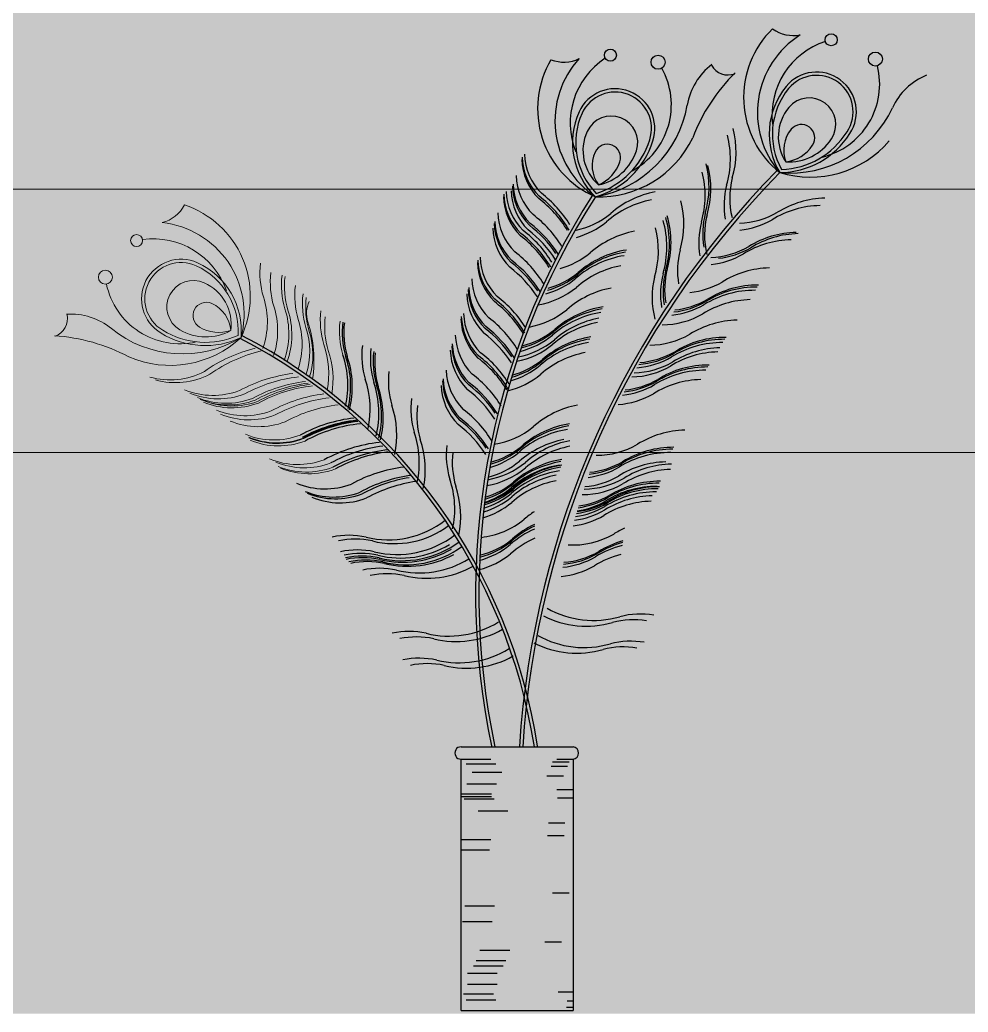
# Model space of a CAD drawing. Header units: millimetres. Extents: x 35877 to 3066687, y -650199 to -40525.
# Drawn here: x 149447.17 to 149465.15, y -179121.86 to -179103.03 of the extents above; entities that cross this region are included whole.
import ezdxf

# ---------------------------------------------------------------- set-up
doc = ezdxf.new("R2010")
doc.units = ezdxf.units.MM
doc.header["$MEASUREMENT"] = 0
doc.layers.add('AR ELE-5', color=134, linetype='Continuous')
for name, color, linetype, lineweight in [('dim', 5, 'Continuous', 20), ('dim05', 1, 'Continuous', 13), ('FURNITURE', 32, 'Continuous', 9)]:
    doc.layers.add(name, color=color, linetype=linetype, lineweight=lineweight)

msp = doc.modelspace()

# ---------------------------------------------------------------- hatches: boundary and pattern name
at = {"layer": 'dim05', "lineweight": 0, "true_color": 0xd5d3c0, "transparency": 33554559}
h = msp.add_hatch(color=254, dxfattribs=at)
h.dxf.hatch_style = 1
h.paths.add_polyline_path([(149521.9181789453, -179056.8135663645), (149485.9181789447, -179056.8135663645), (149485.9181789447, -179061.8135663645), (149521.9181789453, -179061.8135663645)])
h.paths.add_polyline_path([(149521.918207769, -179043.8166014899), (149485.9182077684, -179043.8166014899), (149485.9181789447, -179056.8135663645), (149521.9181789453, -179056.8135663645)])
h.paths.add_polyline_path([(149485.9182405954, -179043.81660149), (149480.9182405954, -179043.81660149), (149480.9181789447, -179056.8135663645), (149485.9181789447, -179056.8135663645)])
h.paths.add_polyline_path([(149480.918275424, -179043.81660149), (149442.4182754241, -179043.81660149), (149442.4181789448, -179056.8135663645), (149480.9181789447, -179056.8135663645)])
h.paths.add_polyline_path([(149467.7359881244, -179049.401896742), (149455.6003697651, -179049.401896742), (149455.6004662444, -179043.81660149), (149467.7360846038, -179043.81660149)], flags=16)
h.paths.add_polyline_path([(149480.9181789447, -179056.8135663645), (149442.4181789448, -179056.8135663645), (149442.4181789448, -179061.8135663645), (149480.9181789447, -179061.8135663645)])
h.paths.add_polyline_path([(149485.9181789447, -179056.8135663645), (149480.9181789447, -179056.8135663645), (149480.9181789447, -179061.8135663645), (149485.9181789447, -179061.8135663645)])
h.paths.add_polyline_path([(149485.9181789447, -179061.8135663645), (149480.9181789447, -179061.8135663645), (149480.9181789447, -179106.2425551697), (149485.9181789447, -179106.2425551697)])
h.paths.add_polyline_path([(149480.9181789447, -179061.8135663645), (149442.4181789448, -179061.8135663645), (149442.4181789448, -179106.2425551697), (149480.9181789447, -179106.2425551697)])
h.paths.add_polyline_path([(149476.9142518071, -179065.1912166982), (149476.9142518071, -179102.8649048361), (149446.4221060824, -179102.8649048361), (149446.4221060824, -179065.1912166982)], flags=16)
h.paths.add_polyline_path([(149480.9181789447, -179106.2425551697), (149442.4181789448, -179106.2425551697), (149442.4181789448, -179111.2425551697), (149480.9181789447, -179111.2425551697)])
h.paths.add_polyline_path([(149485.9181789447, -179106.2425551697), (149480.9181789447, -179106.2425551697), (149480.9181789447, -179111.2425551697), (149485.9181789447, -179111.2425551697)])
h.paths.add_polyline_path([(149485.9181789447, -179111.2425551697), (149480.9181789447, -179111.2425551697), (149480.9181789447, -179121.8901657109), (149480.9573312991, -179123.9145726391), (149480.9181789447, -179123.9145726391), (149480.9181789447, -179154.8135663644), (149485.9181789447, -179154.8135663644)])
h.paths.add_polyline_path([(149480.9181789447, -179111.2425551697), (149442.4181789448, -179111.2425551697), (149442.4181789448, -179121.8901657094), (149480.9181789447, -179121.8901657094)])
edge = h.paths.add_edge_path()
edge.add_line((149480.9181789447, -179123.9145726391), (149466.3678557327, -179123.9145726391))
edge.add_arc((149466.1514331785, -179138.6797323674), 14.76674576621739, -1.1289102985756472e-10, 89.16023861221731, ccw=False)
edge.add_line((149480.9181789447, -179138.6797323674), (149480.9181789447, -179123.9145726391))
edge = h.paths.add_edge_path()
edge.add_arc((149466.1514331785, -179138.6797323674), 14.76674576624646, -89.16023861221731, 1.1289102985756472e-10, ccw=False)
edge.add_line((149466.3678557327, -179153.4448920957), (149480.9181789447, -179153.4448920957))
edge.add_line((149480.9181789447, -179153.4448920957), (149480.9181789447, -179138.6797323674))
edge = h.paths.add_edge_path()
edge.add_arc((149466.1514331785, -179138.6797323674), 14.76674576624646, 90.83976138778269, 180.0000000001129, ccw=False)
edge.add_line((149465.9350106242, -179123.9145726391), (149442.4181789448, -179123.9145726391))
edge.add_line((149442.4181789448, -179123.9145726391), (149442.4181789448, -179154.8135663644))
edge.add_line((149442.4181789448, -179154.8135663644), (149451.3846874122, -179154.8135663644))
edge.add_line((149451.3846874122, -179154.8135663644), (149451.3846874122, -179153.4448920957))
edge.add_line((149451.3846874122, -179153.4448920957), (149465.9350106242, -179153.4448920957))
edge.add_arc((149466.1514331785, -179138.6797323674), 14.76674576621739, 179.9999999998871, 269.16023861221726, ccw=False)
h.paths.add_polyline_path([(149442.4181789448, -179123.9145726391), (149437.4181789448, -179123.9145726391), (149437.4181789448, -179154.8135663644), (149442.4181789448, -179154.8135663644)])
h.paths.add_polyline_path([(149442.4181789448, -179111.2425551697), (149437.4181789448, -179111.2425551697), (149437.4181789448, -179121.8901657094), (149442.4181789448, -179121.8901657094)])
h.paths.add_polyline_path([(149442.4181789448, -179106.2425551697), (149437.4181789448, -179106.2425551697), (149437.4181789448, -179111.2425551697), (149442.4181789448, -179111.2425551697)])
h.paths.add_polyline_path([(149442.4181789448, -179061.8135663645), (149437.4181789448, -179061.8135663645), (149437.4181789448, -179106.2425551697), (149442.4181789448, -179106.2425551697)])
h.paths.add_polyline_path([(149442.4181789448, -179056.8135663645), (149437.4181789448, -179056.8135663645), (149437.4181789448, -179061.8135663645), (149442.4181789448, -179061.8135663645)])
h.paths.add_polyline_path([(149442.4183102527, -179043.8166014899), (149437.4183102527, -179043.8166014899), (149437.4181789448, -179056.8135663645), (149442.4181789448, -179056.8135663645)])
h.paths.add_polyline_path([(149467.7360846038, -179043.81660149), (149455.6004662444, -179043.81660149), (149455.6003697651, -179049.401896742), (149467.7359881244, -179049.401896742)], flags=16)

# ---------------------------------------------------------------- linework, layer by layer
at = {"color": 36, "true_color": 0x6e4817, "transparency": 33554687}
for p, q in [((149455.5353886179, -179116.8251268248, -0.1354038033937578), (149457.6618156082, -179116.8251268248, -0.1354038033937578)), ((149455.5353886179, -179117.0601189081, -0.1354038033937578), (149456.0985218001, -179117.0601189081, -0.1354038033937578)), ((149455.5353886179, -179121.8284844472, -0.1354038033937578), (149455.5353886179, -179117.0601189081, -0.1354038033937578)), ((149457.3488995286, -179117.0601189081, -0.1354038033937578), (149457.6618156082, -179117.0601189081, -0.1354038033937578)), ((149457.6618156082, -179117.0601189081, -0.1354038033937578), (149457.6618156082, -179121.8284844472, -0.1354038033937578)), ((149455.6344282152, -179117.1466949389, -0.1354038033937578), (149456.1975613953, -179117.1466949389, -0.1354038033937578)), ((149457.2437245758, -179117.1914600654, -0.1354038033937578), (149457.5566406555, -179117.1914600654, -0.1354038033937578)), ((149457.2700183139, -179117.1126553711, -0.1354038033937578), (149457.5829343935, -179117.1126553711, -0.1354038033937578)), ((149455.7458476801, -179117.3074789964, -0.1354038033937578), (149456.3089808602, -179117.3074789964, -0.1354038033937578)), ((149457.1648433608, -179117.3753380614, -0.1354038033937578), (149457.4777594409, -179117.3753380614, -0.1354038033937578)), ((149455.6468080828, -179117.5301030758, -0.1354038033937578), (149456.209941265, -179117.5301030758, -0.1354038033937578)), ((149457.3488995286, -179117.6380203751, -0.1354038033937578), (149457.6618156082, -179117.6380203751, -0.1354038033937578)), ((149455.5477684876, -179117.7156231417, -0.1354038033937578), (149456.1109016681, -179117.7156231417, -0.1354038033937578)), ((149455.5477684876, -179117.7650951591, -0.1354038033937578), (149456.1109016681, -179117.7650951591, -0.1354038033937578)), ((149455.5972879621, -179117.8145671769, -0.1354038033937578), (149456.1604211443, -179117.8145671769, -0.1354038033937578)), ((149457.3620460748, -179117.7956297637, -0.1354038033937578), (149457.6618156082, -179117.7956297637, -0.1354038033937578)), ((149455.8572677895, -179118.0371912563, -0.1354038033937578), (149456.4204009717, -179118.0371912563, -0.1354038033937578)), ((149457.1911370993, -179118.2684583047, -0.1354038033937578), (149457.5040531789, -179118.2684583047, -0.1354038033937578)), ((149455.5353886179, -179118.5813838263, -0.1354038033937578), (149456.0985218001, -179118.5813838263, -0.1354038033937578)), ((149457.1779905531, -179118.5048727632, -0.1354038033937578), (149457.4909066327, -179118.5048727632, -0.1354038033937578)), ((149455.5353886179, -179118.7792718968, -0.1354038033937578), (149456.0737614167, -179118.7792718968, -0.1354038033937578)), ((149457.2700183139, -179119.5950049302, -0.1354038033937578), (149457.5829343935, -179119.5950049302, -0.1354038033937578)), ((149455.6096684762, -179119.8429206509, -0.1354038033937578), (149456.172801658, -179119.8429206509, -0.1354038033937578)), ((149455.5601483551, -179120.1397527566, -0.1354038033937578), (149456.1232815374, -179120.1397527566, -0.1354038033937578)), ((149457.1254030765, -179120.5275277087, -0.1354038033937578), (149457.4383191566, -179120.5275277087, -0.1354038033937578)), ((149455.894407396, -179120.6839449505, -0.1354038033937578), (149456.4575405782, -179120.6839449505, -0.1354038033937578)), ((149455.7706080635, -179120.9807770557, -0.1354038033937578), (149456.333741244, -179120.9807770557, -0.1354038033937578)), ((149455.8201275381, -179120.8818330205, -0.1354038033937578), (149456.3832607203, -179120.8818330205, -0.1354038033937578)), ((149455.6591879525, -179121.1168254804, -0.1354038033937578), (149456.222321133, -179121.1168254804, -0.1354038033937578)), ((149455.6591879525, -179121.3270815553, -0.1354038033937578), (149456.222321133, -179121.3270815553, -0.1354038033937578)), ((149455.5849080924, -179121.5126016217, -0.1354038033937578), (149456.1480412746, -179121.5126016217, -0.1354038033937578)), ((149457.3751926205, -179121.4731847915, -0.1354038033937578), (149457.6618156082, -179121.4731847915, -0.1354038033937578)), ((149455.6344288596, -179121.623913661, -0.1354038033937578), (149456.1975620418, -179121.623913661, -0.1354038033937578)), ((149457.5329550502, -179121.7621353365, -0.1354038033937578), (149457.6618156082, -179121.7621353365, -0.1354038033937578)), ((149457.546101596, -179121.6439284836, -0.1354038033937578), (149457.6618156082, -179121.6439284836, -0.1354038033937578)), ((149455.5353886179, -179121.8284844472, -0.1354038033937578), (149457.6618156082, -179121.8284844472, -0.1354038033937578))]:
    msp.add_line(p, q, dxfattribs=at)
for centre, radius, start, end in [((149473.7652323571, -179117.921526897, -0.1354038033937578), 17.15780986903222, 135.4581457873842, 176.322827910909), ((149473.7652323571, -179117.921526897, -0.1354038033937578), 17.09526789875259, 135.4581457873842, 176.322827910909), ((149469.824786526, -179113.9237909192, -0.1354038033937578), 14.01356730439146, 147.312902654416, 192.0031685127689), ((149469.824786526, -179113.9237909192, -0.1354038033937578), 13.95102533411182, 147.312902654416, 192.0031685127689), ((149446.4987032944, -179118.4516506811, -0.1354038033937578), 10.5539761073708, 8.865460839999223, 62.67500183611151), ((149446.4987032944, -179118.4516506811, -0.1354038033937578), 10.61651807765044, 8.865460839999223, 62.67500183611151), ((149455.5351195527, -179116.9426228665, -0.1354038033937578), 0.1174963498948873, 89.8687931519881, 270.1312068480119), ((149457.6455692212, -179116.9426228665, -0.1354038033937578), 0.1186139321465543, 277.8724707742561, 82.12752922574387)]:
    msp.add_arc(centre, radius, start, end, dxfattribs=at)
at = {"layer": 'AR ELE-5', "color": 116, "true_color": 0x136734, "transparency": 33554541}
for centre, radius in [((149462.5554136407, -179103.4105311921, -0.1354038033937578), 0.1139363302136604), ((149458.3680698804, -179103.7028157059, -0.1354038033937578), 0.1139363302136604), ((149459.2717823889, -179103.8371510129, -0.1354038033937578), 0.1329058503930443), ((149463.3929789808, -179103.7755333457, -0.1354038033937578), 0.1329058503930443)]:
    msp.add_circle(centre, radius, dxfattribs=at)
for centre, radius, start, end in [((149462.7197417313, -179104.5049556366, -0.1354038033937578), 1.824581738961134, 134.3351482018557, 231.3742247708502), ((149462.8974046483, -179104.7913198782, -0.1354038033937578), 1.740971457056508, 122.2505246383979, 220.8645867544612), ((149461.8425863505, -179102.6606916616, -0.1354038033937578), 0.6701614081182122, 233.5708064278214, 280.8192748760798), ((149462.902503736, -179104.8396557974, -0.1354038033937578), 1.470669463991577, 108.0910157011195, 186.6529835741435), ((149458.8116861235, -179104.7167058447, -0.1354038033937578), 1.824581738961134, 149.4272064628445, 246.4662830257146), ((149457.4845926779, -179103.1644384212, -0.1354038033937578), 0.6701614081182122, 248.6628646493579, 295.9113331190945), ((149459.0577820756, -179104.9469348049, -0.1354038033937578), 1.740971457056508, 137.3425828629817, 235.9566449817416), ((149459.0752905443, -179104.9922759039, -0.1354038033937578), 1.470669463991577, 123.1830738935361, 201.7450418152467), ((149461.0355415951, -179104.8575361379, -0.1354038033937578), 1.228400101905111, 127.3161297319482, 170.1955158803272), ((149460.598041672, -179103.7213671295, -0.1354038033937578), 0.3568762534501175, 209.1560970903976, 291.1430662905135), ((149462.0523687695, -179104.2516082503, -0.1354038033937578), 1.422632438350573, 283.4361850221552, 14.19620734719011), ((149458.1013674735, -179104.6458610848, -0.1354038033937578), 1.422632438350573, 298.5282432565165, 29.28826558853467), ((149463.1595649571, -179106.4974974338, -0.1354038033937578), 3.455155120751716, 134.6527489630095, 159.1564083248856), ((149462.2793758202, -179104.7761495257, -0.1354038033937578), 0.7532358635301752, 326.5928089858875, 140.2472386554315), ((149462.2793758202, -179104.7761495257, -0.1354038033937578), 0.6906938932505984, 326.5928089858875, 140.2472386554315), ((149464.8302255235, -179105.2199552798, -0.1354038033937578), 1.228400101905111, 112.2240714393499, 155.1034576509812), ((149458.4571199324, -179105.0932042843, -0.1354038033937578), 0.7532358635302792, 341.684867240324, 155.3392969175434), ((149458.4571199324, -179105.0932042843, -0.1354038033937578), 0.6906938932506518, 341.684867240324, 155.3392969175434), ((149462.8074299945, -179105.1976707017, -0.1354038033937578), 1.428827226912555, 140.7929209405793, 210.8513617051682), ((149462.8157085356, -179105.202470611, -0.1354038033937578), 1.375738617113944, 140.8807727007151, 209.1216444592594), ((149457.7222599741, -179104.2865481602, -0.1354038033937578), 2.133721813539939, 279.7376472493361, 350.2373808503747), ((149462.1393167418, -179105.0152941268, -0.1354038033937578), 0.5030679824117044, 326.5928089858875, 140.2472386554315), ((149459.0767126023, -179105.3626968347, -0.1354038033937578), 1.428827226912561, 155.8849791784112, 225.9434199354951), ((149459.0859553619, -179105.3651756998, -0.1354038033937578), 1.375738617113839, 155.9728309339346, 224.2137026647658), ((149462.4199938852, -179105.2487537282, -0.1354038033937578), 0.8681474872458016, 140.2472386554315, 213.4625529959542), ((149461.779891722, -179103.8059800067, -0.1354038033937578), 2.133721813539939, 264.645589071623, 335.1453226135642), ((149458.3841579109, -179105.3605677624, -0.1354038033937578), 0.5030679824115528, 341.684867240324, 155.3392969175434), ((149461.9911827697, -179105.2703982767, -0.1354038033937578), 0.2529001012930412, 326.5928089858875, 140.2472386554315), ((149458.7159401797, -179105.5128949467, -0.1354038033937578), 0.8681474872456973, 155.3392969175434, 228.5546112576089), ((149458.8585842852, -179105.669802648, -0.1354038033937578), 1.785061855674087, 343.7150211003653, 14.52707328925924), ((149458.973240371, -179105.5323264574, -0.1354038033937578), 1.778207218736062, 343.7023353793183, 14.22560339458036), ((149461.566658076, -179104.3440117527, -0.1354038033937578), 1.586442499623018, 270.5100703902778, 327.7367701551591), ((149461.5567389037, -179104.3370309866, -0.1354038033937578), 1.536027225852083, 272.1318973818878, 327.7606655429577), ((149462.2718599126, -179105.5038578781, -0.1354038033937578), 0.6179796061270949, 140.2472386554315, 201.2108100501563), ((149458.3075549083, -179105.6454427897, -0.1354038033937578), 0.2529001012932003, 341.684867240324, 155.3392969175434), ((149458.1500553994, -179104.4173984238, -0.1354038033937578), 1.973264579937016, 268.0569984131067, 334.4620332680674), ((149457.6564687189, -179104.8615422983, -0.1354038033937578), 1.58644249962317, 285.6021286168787, 342.828828398206), ((149457.6450740877, -179104.8573849683, -0.1354038033937578), 1.53602722585189, 287.2239556296738, 342.8527237706831), ((149462.158862365, -179104.0437024657, -0.1354038033937578), 1.973264579937016, 252.9649401578693, 319.3699750271223), ((149461.7483092353, -179104.7574017638, -0.1354038033937578), 0.9714645459388584, 266.8983110330313, 326.5928089858875), ((149461.6001752628, -179105.0125059137, -0.1354038033937578), 0.7212966648201132, 277.6139150955897, 326.5928089858875), ((149457.8291642969, -179105.547338586, -0.1354038033937578), 1.093200494791085, 181.7359715544302, 225.1718935462357), ((149458.6393371775, -179105.797769974, -0.1354038033937578), 0.6179796061271947, 155.3392969175434, 216.3028682961922), ((149457.9394891398, -179105.2133773255, -0.1354038033937578), 0.9714645459388402, 281.9903692886841, 341.684867240324), ((149457.7784359145, -179105.6469660598, -0.1354038033937578), 1.093200494791266, 181.7359715544302, 225.1718935462357), ((149457.7854801124, -179105.6017026052, -0.1354038033937578), 1.093200494791272, 181.7359715544302, 225.1718935462357), ((149457.8628861373, -179105.4982523533, -0.1354038033937578), 0.7212966648204026, 292.705973318214, 341.684867240324), ((149458.4609695403, -179106.2022828906, -0.1354038033937578), 1.77820721873597, 343.7023353793183, 14.22560339458036), ((149458.4945573496, -179106.2318229737, -0.1354038033937578), 1.778207218736334, 343.7023353793183, 14.22560339458036), ((149458.3799012639, -179106.3692991639, -0.1354038033937578), 1.785061855674087, 343.7150211003653, 14.52707328925924), ((149457.6142426947, -179106.1183065183, -0.1354038033937578), 1.093200494791264, 181.7359715544302, 225.1718935462357), ((149457.671495244, -179105.9529326803, -0.1354038033937578), 1.093200494791085, 181.7359715544302, 225.1718935462357), ((149462.0788127259, -179106.5563288666, -0.1354038033937578), 1.555433484846284, 165.6324227472557, 189.4598271179332), ((149462.1867787465, -179106.4173084332, -0.1354038033937578), 1.555433484846068, 165.6324227472557, 193.5525199630114), ((149457.4397917454, -179106.3088559103, -0.1354038033937578), 1.093200494791453, 181.7359715544302, 225.1718935462357), ((149457.4834759295, -179106.2544918912, -0.1354038033937578), 1.093200494791272, 181.7359715544302, 225.1718935462357), ((149457.576421315, -179106.2422109919, -0.1354038033937578), 1.093200494791453, 181.7359715544302, 225.1718935462357), ((149457.6028963297, -179106.1554779549, -0.1354038033937578), 1.093200494791271, 181.7359715544302, 225.1718935462357), ((149455.7371310196, -179108.0682756866, -0.1354038033937578), 2.189318952234124, 31.62693377443079, 52.87598733420203), ((149459.5482622913, -179108.0426021615, -0.1354038033937578), 1.778207218736258, 100.7671721507978, 131.2904401583977), ((149457.4327475475, -179106.354119365, -0.1354038033937578), 1.093200494791271, 181.7359715544302, 225.1718935462357), ((149455.6864026371, -179108.1679031607, -0.1354038033937578), 2.189318952234588, 31.41488000629052, 52.87598733420203), ((149455.6934468354, -179108.1226397057, -0.1354038033937578), 2.189318952234161, 30.24971631478986, 52.87598733420203), ((149459.4721018769, -179108.2046062117, -0.1354038033937578), 1.785061855673775, 100.4657022613274, 131.2777544463129), ((149457.9822865189, -179106.9017794065, -0.1354038033937578), 1.778207218736157, 343.7023353793183, 14.22560339458036), ((149462.4788414347, -179108.1931736222, -0.1354038033937578), 1.778207218736093, 91.37541016146766, 121.8986781771578), ((149457.3258068749, -179106.6600859855, -0.1354038033937578), 1.093200494791084, 181.7359715544302, 225.1718935462357), ((149455.579461965, -179108.4738697813, -0.1354038033937578), 2.189318952234234, 31.38581300534961, 52.87598733420203), ((149457.3884163237, -179105.5038844955, -0.1354038033937578), 1.555433484845922, 281.4402555735729, 309.3603528103444), ((149461.6745079162, -179107.0872648656, -0.1354038033937578), 1.555433484846096, 165.6324227472557, 189.4598271179332), ((149461.7080957255, -179107.1168049487, -0.1354038033937578), 1.555433484846346, 165.6324227472557, 193.5525199630114), ((149460.7622252192, -179105.3360333113, -0.1354038033937578), 1.555433484846017, 272.0484935635837, 299.968590797155), ((149462.3772654153, -179108.3405779419, -0.1354038033937578), 1.785061855673825, 91.07394024279621, 121.8859924300774), ((149457.2572079628, -179106.8626312602, -0.1354038033937578), 1.093200494791453, 181.7359715544302, 225.1718935462357), ((149457.2685543273, -179106.8254598231, -0.1354038033937578), 1.093200494791271, 181.7359715544302, 225.1718935462357), ((149455.5222094156, -179108.6392436188, -0.1354038033937578), 2.189318952233961, 31.96869757553823, 52.87598733420203), ((149457.3080296891, -179105.6604773806, -0.1354038033937578), 1.555433484846409, 285.5329484188981, 309.3603528103444), ((149457.6201169245, -179107.3406994757, -0.1354038033937578), 1.818760876920332, 343.7768381801657, 16.10048314932208), ((149457.6705964766, -179107.2871233628, -0.1354038033937578), 1.817730500424481, 343.7749602106763, 16.04999233958394), ((149457.7006947562, -179107.2549343792, -0.1354038033937578), 1.817306511260109, 343.7741872418949, 16.02926164531335), ((149461.6001297045, -179107.2558253821, -0.1354038033937578), 1.555433484846016, 165.6324227472557, 189.4598271179332), ((149460.6573626456, -179105.4774093465, -0.1354038033937578), 1.555433484846212, 276.1411864143683, 299.968590797155), ((149457.2307329476, -179106.9493642967, -0.1354038033937578), 1.093200494791264, 181.7359715544302, 225.1718935462357), ((149455.3477584663, -179108.8297930113, -0.1354038033937578), 2.189318952234014, 30.24971631478986, 52.87598733420203), ((149455.3914426505, -179108.7754289922, -0.1354038033937578), 2.189318952234124, 31.62693377443079, 52.87598733420203), ((149455.4843880376, -179108.7631480924, -0.1354038033937578), 2.189318952234033, 32.60517598722851, 52.87598733420203), ((149455.5108630528, -179108.6764150559, -0.1354038033937578), 2.189318952234142, 33.56164176572436, 52.87598733420203), ((149459.1574763278, -179108.7899637591, -0.1354038033937578), 1.778207218736178, 100.7671721507978, 131.2904401583977), ((149457.4993876161, -179107.4144373406, -0.1354038033937578), 1.77820721873597, 343.7023353793183, 14.22560339458036), ((149461.9338514103, -179108.8423413083, -0.1354038033937578), 1.778207218736089, 91.37541016146766, 121.8986781771578), ((149461.9713361729, -179108.8667472522, -0.1354038033937578), 1.778207218736093, 91.37541016146766, 121.8986781771578), ((149455.3407142702, -179108.8750564655, -0.1354038033937578), 2.189318952234052, 31.41488000629052, 52.87598733420203), ((149461.832275393, -179108.9897456272, -0.1354038033937578), 1.785061855673822, 91.07394024279621, 121.8859924300774), ((149455.233773598, -179109.181023086, -0.1354038033937578), 2.189318952234234, 31.38581300534961, 52.87598733420203), ((149456.9976303619, -179106.2512460931, -0.1354038033937578), 1.555433484846294, 285.5329484188981, 309.3603528103444), ((149458.9399058528, -179109.2352768337, -0.1354038033937578), 1.817730500424451, 98.94278319458667, 131.2178153535839), ((149458.9563640508, -179109.1943969521, -0.1354038033937578), 1.817306511259935, 98.96351394067709, 131.2185883246914), ((149461.1958248948, -179107.7867613815, -0.1354038033937578), 1.555433484845908, 165.6324227472557, 189.4598271179332), ((149460.2172351948, -179105.9852009975, -0.1354038033937578), 1.555433484845926, 272.0484935635837, 299.968590797155), ((149460.1123726212, -179106.1265770322, -0.1354038033937578), 1.555433484846263, 276.1411864143683, 299.968590797155), ((149460.2547199574, -179106.0096069414, -0.1354038033937578), 1.555433484846303, 276.1411864143683, 299.968590797155), ((149456.9389073804, -179107.6039718069, -0.1354038033937578), 1.093200494791271, 181.7359715544302, 225.1718935462357), ((149456.9459515783, -179107.5587083523, -0.1354038033937578), 1.093200494791264, 181.7359715544302, 225.1718935462357), ((149456.9896357629, -179107.5043443332, -0.1354038033937578), 1.093200494791272, 181.7359715544302, 225.1718935462357), ((149455.1651746854, -179109.3835683611, -0.1354038033937578), 2.189318952234033, 33.56164176572436, 52.87598733420203), ((149455.1765210483, -179109.3463969245, -0.1354038033937578), 2.189318952233961, 31.96869757553823, 52.87598733420203), ((149458.912674362, -179109.3036656565, -0.1354038033937578), 1.818760876920257, 98.8922924259694, 131.2159373741599), ((149455.1386996685, -179109.470301398, -0.1354038033937578), 2.189318952234033, 32.60517598722851, 52.87598733420203), ((149456.7557115754, -179106.6653431012, -0.1354038033937578), 1.555433484845959, 285.5329484188981, 309.3603528103444), ((149456.7724307095, -179106.6247983035, -0.1354038033937578), 1.555433484845879, 285.5329484188981, 309.3603528103444), ((149458.8968498456, -179109.4442445436, -0.1354038033937578), 1.778207218735889, 100.7671721507978, 131.2904401583977), ((149460.8732415802, -179108.2347915582, -0.1354038033937578), 1.555433484845908, 165.6324227472557, 189.4598271179332), ((149460.9227151381, -179108.1809847866, -0.1354038033937578), 1.555433484845839, 165.6324227472557, 189.4598271179332), ((149460.9523994633, -179108.1487008757, -0.1354038033937578), 1.555433484845908, 165.6324227472557, 189.4598271179332), ((149461.4263461485, -179109.5159149379, -0.1354038033937578), 1.778207218736143, 91.37541016146766, 121.8986781771578), ((149456.8319667083, -179107.9099384275, -0.1354038033937578), 1.093200494791084, 181.7359715544302, 225.1718935462357), ((149456.7278459869, -179106.7329175845, -0.1354038033937578), 1.555433484846409, 285.5329484188981, 309.3603528103444), ((149460.7129259919, -179108.299419316, -0.1354038033937578), 1.555433484846056, 165.6324227472557, 195.3655689363028), ((149459.7097299312, -179106.6587746267, -0.1354038033937578), 1.555433484846212, 276.1411864143683, 299.968590797155), ((149456.736892781, -179108.1992167386, -0.1354038033937578), 1.093200494791264, 181.7359715544302, 225.1718935462357), ((149456.7633677957, -179108.1124837021, -0.1354038033937578), 1.093200494791264, 181.7359715544302, 225.1718935462357), ((149456.7747141607, -179108.0753122655, -0.1354038033937578), 1.093200494791264, 181.7359715544302, 225.1718935462357), ((149456.7370038792, -179106.9055268777, -0.1354038033937578), 1.555433484846188, 279.6272066039371, 309.3603528103444), ((149458.7130198553, -179109.8683136499, -0.1354038033937578), 1.778207218736212, 100.7671721507978, 131.2904401583977), ((149461.1009976077, -179109.9827831957, -0.1354038033937578), 1.818760876920599, 89.50053035464556, 121.8241753383571), ((149461.1390240488, -179109.9197548288, -0.1354038033937578), 1.817730500424353, 89.55102119090307, 121.8260532957412), ((149461.1619325822, -179109.8821086321, -0.1354038033937578), 1.817306511260198, 89.57175188948854, 121.826826310491), ((149454.8468741031, -179110.1249089074, -0.1354038033937578), 2.189318952234052, 31.41488000629052, 52.87598733420203), ((149454.853918301, -179110.0796454533, -0.1354038033937578), 2.189318952234014, 30.24971631478986, 52.87598733420203), ((149454.8976024856, -179110.0252814342, -0.1354038033937578), 2.189318952234124, 31.62693377443079, 52.87598733420203), ((149459.4034798608, -179107.0278436255, -0.1354038033937578), 1.555433484845837, 276.1411864143683, 299.968590797155), ((149459.4265911532, -179106.9905706016, -0.1354038033937578), 1.555433484845837, 276.1411864143683, 299.968590797155), ((149461.0624449692, -179110.1188954023, -0.1354038033937578), 1.77820721873643, 91.37541016146766, 121.8986781771578), ((149456.6768707423, -179108.573296868, -0.1354038033937578), 1.093200494791266, 181.7359715544302, 225.1718935462357), ((149456.5531738894, -179107.329595984, -0.1354038033937578), 1.555433484845967, 280.0557493335793, 309.3603528103444), ((149458.4682178895, -179110.3820155469, -0.1354038033937578), 1.818760876920229, 98.8922924259694, 131.2159373741599), ((149458.4954493803, -179110.3136267246, -0.1354038033937578), 1.817730500424137, 98.94278319458667, 131.2178153535839), ((149458.5119075779, -179110.2727468429, -0.1354038033937578), 1.817306511259935, 98.96351394067709, 131.2185883246914), ((149459.3458287541, -179107.2617550915, -0.1354038033937578), 1.555433484845697, 270.2354446204383, 299.968590797155), ((149459.3649607125, -179107.0899650943, -0.1354038033937578), 1.555433484845837, 276.1411864143683, 299.968590797155), ((149454.835505874, -179108.9588547224, -0.1354038033937578), 1.555433484846123, 172.9702914242085, 196.7976957945252), ((149454.8665323698, -179108.9691870686, -0.1354038033937578), 1.555433484846123, 172.9702914242085, 196.7976957945252), ((149456.626142362, -179108.6729243413, -0.1354038033937578), 1.093200494791264, 181.7359715544302, 225.1718935462357), ((149456.6331865582, -179108.6276608867, -0.1354038033937578), 1.093200494791264, 181.7359715544302, 225.1718935462357), ((149454.7399334309, -179110.4308755284, -0.1354038033937578), 2.189318952234234, 31.38581300534961, 52.87598733420203), ((149458.4523933727, -179110.522594434, -0.1354038033937578), 1.778207218736212, 100.7671721507978, 131.2904401583977), ((149458.480209599, -179110.4392048122, -0.1354038033937578), 1.778207218736178, 100.7671721507978, 131.2904401583977), ((149460.811877764, -179110.5072819977, -0.1354038033937578), 1.778207218736093, 91.37541016146766, 121.8986781771578), ((149454.6448595036, -179110.7201538396, -0.1354038033937578), 2.189318952234033, 32.60517598722851, 52.87598733420203), ((149454.6713345184, -179110.633420803, -0.1354038033937578), 2.189318952234142, 33.56164176572436, 52.87598733420203), ((149454.6826808816, -179110.596249366, -0.1354038033937578), 2.189318952234242, 31.96869757553823, 52.87598733420203), ((149456.3112551029, -179107.743692992, -0.1354038033937578), 1.555433484846215, 283.6408723960281, 309.3603528103444), ((149456.327974237, -179107.7031481943, -0.1354038033937578), 1.555433484846152, 283.5474761985769, 309.3603528103444), ((149459.0952615485, -179107.6501416869, -0.1354038033937578), 1.555433484845987, 270.6639873563713, 299.968590797155), ((149456.4619491401, -179109.1442647999, -0.1354038033937578), 1.093200494791264, 181.7359715544302, 225.1718935462357), ((149456.5192016877, -179108.9788909619, -0.1354038033937578), 1.093200494791272, 181.7359715544302, 225.1718935462357), ((149456.320363633, -179107.9004871467, -0.1354038033937578), 1.55543348484617, 281.0433442984349, 309.3603528103444), ((149456.2833895145, -179107.8112674753, -0.1354038033937578), 1.555433484845889, 283.8093656968655, 309.3603528103444), ((149458.2354076332, -179110.9529067101, -0.1354038033937578), 1.818760876920268, 98.8922924259694, 131.2159373741599), ((149458.262639124, -179110.8845178873, -0.1354038033937578), 1.817730500424451, 98.94278319458667, 131.2178153535839), ((149458.2790973216, -179110.8436380057, -0.1354038033937578), 1.817306511260037, 98.96351394067709, 131.2185883246914), ((149460.486529225, -179110.9741502559, -0.1354038033937578), 1.81876087692028, 89.50053035464556, 121.8241753383571), ((149460.5245556622, -179110.9111218885, -0.1354038033937578), 1.817730500424353, 89.55102119090307, 121.8260532957412), ((149460.5474641978, -179110.8734756923, -0.1354038033937578), 1.817306511259846, 89.57175188948854, 121.826826310491), ((149455.2078224416, -179109.403136514, -0.1354038033937578), 1.555433484846173, 172.9702914242085, 196.7976957945252), ((149455.3707341275, -179109.4609086328, -0.1354038033937578), 1.555433484846123, 172.9702914242085, 196.7976957945252), ((149455.4224446462, -179109.5125692941, -0.1354038033937578), 1.555433484846123, 172.9702914242085, 196.7976957945252), ((149455.453471142, -179109.5435655299, -0.1354038033937578), 1.555433484846173, 172.9702914242085, 196.7976957945252), ((149456.4241277604, -179109.2681692734, -0.1354038033937578), 1.093200494791453, 181.7359715544302, 225.1718935462357), ((149456.4506027773, -179109.1814362369, -0.1354038033937578), 1.093200494791271, 181.7359715544302, 225.1718935462357), ((149454.584837465, -179111.094233969, -0.1354038033937578), 2.189318952234395, 31.62693377443079, 52.87598733420203), ((149456.292547405, -179107.9838767681, -0.1354038033937578), 1.555433484845923, 281.0319468275949, 309.3603528103444), ((149458.2195831163, -179111.0934855968, -0.1354038033937578), 1.778207218735889, 100.7671721507978, 131.2904401583977), ((149458.7890114759, -179108.0192106853, -0.1354038033937578), 1.555433484845995, 274.2491103399182, 299.968590797155), ((149458.8121227683, -179107.9819376618, -0.1354038033937578), 1.555433484846108, 274.155714186791, 299.968590797155), ((149460.4479765848, -179111.1102624621, -0.1354038033937578), 1.77820721873643, 91.37541016146766, 121.8986781771578), ((149460.489027814, -179111.0325297916, -0.1354038033937578), 1.778207218736089, 91.37541016146766, 121.8986781771578), ((149451.5910695277, -179109.9640374207, -0.1354038033937578), 1.798506315009848, 347.2940564840326, 18.69033134977111), ((149451.6310303668, -179109.9879328189, -0.1354038033937578), 1.810671965599206, 346.7218161664754, 18.66804230733189), ((149451.6542435854, -179110.0004103408, -0.1354038033937578), 1.818760876920454, 346.3296353996832, 18.65328035081745), ((149454.534109083, -179111.1938614423, -0.1354038033937578), 2.189318952234332, 31.41488000629052, 52.87598733420203), ((149454.5411532809, -179111.1485979881, -0.1354038033937578), 2.189318952234014, 30.24971631478986, 52.87598733420203), ((149456.0784448448, -179108.3145841548, -0.1354038033937578), 1.555433484845756, 285.4538955668864, 309.3603528103444), ((149456.095163979, -179108.2740393571, -0.1354038033937578), 1.555433484846002, 285.2804188013639, 309.3603528103444), ((149458.7724115985, -179108.1753894808, -0.1354038033937578), 1.555433484846034, 271.6515822891475, 299.968590797155), ((149458.7504923276, -179108.0813321541, -0.1354038033937578), 1.555433484846291, 274.4176036513265, 299.968590797155), ((149455.7120241988, -179109.8948580782, -0.1354038033937578), 1.555433484846173, 172.9702914242085, 196.7976957945252), ((149456.3471255821, -179109.6474305611, -0.1354038033937578), 1.093200494791264, 181.7359715544302, 225.1718935462357), ((149456.0505792581, -179108.3821586381, -0.1354038033937578), 1.555433484846293, 285.755570584949, 309.3603528103444), ((149458.7313603697, -179108.2531221513, -0.1354038033937578), 1.555433484845956, 271.6401848447425, 299.968590797155), ((149460.163679275, -179111.4993980498, -0.1354038033937578), 1.81876087692028, 89.50053035464556, 121.8241753383571), ((149460.2017057144, -179111.4363696825, -0.1354038033937578), 1.817730500424309, 89.55102119090307, 121.8260532957412), ((149460.2246142478, -179111.3987234866, -0.1354038033937578), 1.817306511260198, 89.57175188948854, 121.826826310491), ((149452.034698059, -179110.4235793801, -0.1354038033937578), 1.778207218736304, 348.2045151476332, 18.72778315193914), ((149452.1584453427, -179110.492131905, -0.1354038033937578), 1.818760876920454, 346.3296353996832, 18.65328035081745), ((149456.27852667, -179109.8499758357, -0.1354038033937578), 1.093200494791084, 181.7359715544302, 225.1718935462357), ((149456.2898730328, -179109.8128043991, -0.1354038033937578), 1.093200494791272, 181.7359715544302, 225.1718935462357), ((149454.369915861, -179111.6652019008, -0.1354038033937578), 2.189318952233961, 31.96869757553823, 52.87598733420203), ((149454.4271684108, -179111.4998280628, -0.1354038033937578), 2.189318952233852, 31.38581300534961, 52.87598733420203), ((149456.0597371486, -179108.5547679313, -0.1354038033937578), 1.555433484846276, 283.2786505469958, 309.3603528103444), ((149458.466161528, -179108.5444584796, -0.1354038033937578), 1.555433484846027, 276.062133490709, 299.968590797155), ((149458.4892728188, -179108.5071854557, -0.1354038033937578), 1.555433484845778, 275.8886567586943, 299.968590797155), ((149460.1251266352, -179111.6355102565, -0.1354038033937578), 1.778207218736143, 91.37541016146766, 121.8986781771578), ((149452.2111511694, -179110.5435194594, -0.1354038033937578), 1.817730500424353, 346.380126219038, 18.6551583361962), ((149452.242587222, -179110.5744033021, -0.1354038033937578), 1.81730651126025, 346.4008569091021, 18.65593130344305), ((149456.252051653, -179109.9367088722, -0.1354038033937578), 1.093200494791266, 181.7359715544302, 225.1718935462357), ((149454.332094483, -179111.789106374, -0.1354038033937578), 2.189318952234033, 32.60517598722851, 52.87598733420203), ((149454.3585694982, -179111.7023733374, -0.1354038033937578), 2.189318952234142, 33.56164176572436, 52.87598733420203), ((149458.4085104197, -179108.7783699452, -0.1354038033937578), 1.555433484846162, 273.8868885393254, 299.968590797155), ((149458.427642378, -179108.606579948, -0.1354038033937578), 1.555433484846003, 276.3638085297781, 299.968590797155), ((149456.1384775479, -179110.4081737265, -0.1354038033937578), 1.555433484845936, 172.9702914242085, 196.7976957945252), ((149452.5388998145, -179110.9153009444, -0.1354038033937578), 1.778207218736116, 348.2045151476332, 18.72778315193914), ((149456.2522410587, -179110.5424912843, -0.1354038033937578), 1.555433484846123, 172.9702914242085, 196.7976957945252), ((149454.2550923031, -179112.168367662, -0.1354038033937578), 2.189318952234087, 31.38581300534961, 52.87598733420203), ((149458.0780831448, -179112.0884462419, -0.1354038033937578), 1.778207218736178, 100.7671721507978, 131.2904401583977), ((149453.8337203695, -179113.3825991758, -0.1354038033937578), 2.814838652872466, 96.6747377814204, 118.6013110344636), ((149453.8720537089, -179113.4272924893, -0.1354038033937578), 2.814838652872313, 96.46047312194376, 118.6013110344636), ((149453.8963348528, -179113.4375094494, -0.1354038033937578), 2.814838652872254, 96.69562536621754, 118.6013110344636), ((149453.8970992265, -179113.4492566164, -0.1354038033937578), 2.814838652872773, 96.47369227973884, 118.6013110344636), ((149454.1864933909, -179112.3709129367, -0.1354038033937578), 2.189318952234288, 33.56164176572436, 52.87598733420203), ((149454.1978397554, -179112.3337414996, -0.1354038033937578), 2.189318952233961, 31.96869757553823, 52.87598733420203), ((149453.9236739509, -179113.4947150486, -0.1354038033937578), 2.814838652872444, 96.00112271078913, 118.6013110344636), ((149452.9587345947, -179111.4304431117, -0.1354038033937578), 1.785061855674067, 347.9030452568124, 18.71509744108739), ((149454.1600183757, -179112.4576459732, -0.1354038033937578), 2.189318952234033, 32.60517598722851, 52.87598733420203), ((149455.9182371767, -179109.5497285764, -0.1354038033937578), 1.555433484846038, 279.149155430979, 309.3603528103444), ((149457.8332811768, -179112.6021481394, -0.1354038033937578), 1.81876087692024, 98.8922924259694, 131.2159373741599), ((149457.8605126677, -179112.533759317, -0.1354038033937578), 1.817730500424423, 98.94278319458667, 131.2178153535839), ((149457.8769708674, -179112.4928794354, -0.1354038033937578), 1.817306511260239, 98.96351394067709, 131.2185883246914), ((149459.823161612, -179112.5940435385, -0.1354038033937578), 1.778207218736093, 91.37541016146766, 121.8986781771578), ((149454.289131938, -179113.8484366172, -0.1354038033937578), 2.814838652872274, 96.18231980731942, 118.6013110344636), ((149453.0791166762, -179111.5629341509, -0.1354038033937578), 1.778207218736005, 348.2045151476332, 18.72778315193914), ((149457.8174566622, -179112.7427270265, -0.1354038033937578), 1.778207218736178, 100.7671721507978, 131.2904401583977), ((149457.9299309863, -179112.7650577539, -0.1354038033937578), 1.778207218736291, 100.7671721507978, 131.2904401583977), ((149454.4113034088, -179113.9112684947, -0.1354038033937578), 2.814838652872294, 97.35225742905155, 118.6013110344636), ((149454.4519298697, -179113.9912033106, -0.1354038033937578), 2.814838652872423, 95.97504001526482, 118.6013110344636), ((149454.5012569919, -179114.023384368, -0.1354038033937578), 2.814838652872284, 97.14020373454652, 118.6013110344636), ((149456.8107469883, -179111.295671055, -0.1354038033937578), 1.555433484846123, 172.9702914242085, 196.7976957945252), ((149456.9245104987, -179111.4299886133, -0.1354038033937578), 1.555433484846123, 172.9702914242085, 196.7976957945252), ((149455.6484528035, -179110.0314000678, -0.1354038033937578), 1.555433484846188, 286.1644163428689, 309.3603528103444), ((149455.6763183924, -179109.9638255845, -0.1354038033937578), 1.555433484846012, 285.5228784633111, 309.3603528103444), ((149455.6930375244, -179109.9232807868, -0.1354038033937578), 1.555433484845924, 285.145347795731, 309.3603528103444), ((149457.9299309863, -179112.8707784789, -0.1354038033937578), 1.778207218736178, 100.7671721507978, 131.2904401583977), ((149458.1065453964, -179109.7369032277, -0.1354038033937578), 1.555433484846204, 269.7573934236668, 299.968590797155), ((149459.497813073, -179113.0609117959, -0.1354038033937578), 1.8187608769206, 89.50053035464556, 121.8241753383571), ((149459.5358395123, -179112.9978834293, -0.1354038033937578), 1.817730500424353, 89.55102119090307, 121.8260532957412), ((149459.5587480458, -179112.9602372331, -0.1354038033937578), 1.817306511259935, 89.57175188948854, 121.826826310491), ((149455.7700850204, -179110.2263400875, -0.1354038033937578), 1.555433484846134, 280.1035972133006, 309.3603528103444), ((149455.657610694, -179110.2040093605, -0.1354038033937578), 1.555433484845641, 284.6383311066068, 309.3603528103444), ((149457.7123605113, -179113.2103708286, -0.1354038033937578), 1.817730500424496, 98.94278319458667, 131.2178153535839), ((149457.7288187094, -179113.1694909469, -0.1354038033937578), 1.817306511259924, 98.96351394067709, 131.2185883246914), ((149457.8234066167, -179110.0686992026, -0.1354038033937578), 1.555433484845936, 275.7535857853788, 299.968590797155), ((149459.4592604327, -179113.1970240025, -0.1354038033937578), 1.77820721873643, 91.37541016146766, 121.8986781771578), ((149454.8033356449, -179114.310448258, -0.1354038033937578), 2.81483865287284, 97.11113669219515, 118.6013110344636), ((149455.7700850204, -179110.3320608129, -0.1354038033937578), 1.555433484846082, 279.4819636093129, 309.3603528103444), ((149457.6851290205, -179113.2787596513, -0.1354038033937578), 1.818760876920268, 98.8922924259694, 131.2159373741599), ((149457.6851290205, -179113.3844803763, -0.1354038033937578), 1.818760876920313, 98.8922924259694, 131.2159373741599), ((149457.7123605113, -179113.3160915535, -0.1354038033937578), 1.817730500424451, 98.94278319458667, 131.2178153535839), ((149457.7288187094, -179113.2752116719, -0.1354038033937578), 1.817306511259924, 98.96351394067709, 131.2185883246914), ((149457.761776176, -179110.1680936949, -0.1354038033937578), 1.555433484845818, 276.7726543166031, 299.968590797155), ((149457.800295326, -179110.1059722256, -0.1354038033937578), 1.555433484845936, 276.1311164234766, 299.968590797155), ((149459.54933115, -179113.3417130293, -0.1354038033937578), 1.778207218736093, 91.37541016146766, 121.8986781771578), ((149459.5665830926, -179113.2374094236, -0.1354038033937578), 1.77820721873643, 91.37541016146766, 121.8986781771578), ((149454.966897969, -179114.4649623854, -0.1354038033937578), 2.81483865287252, 97.69402128418743, 118.6013110344636), ((149455.0044669325, -179114.4979085319, -0.1354038033937578), 2.814838652872326, 99.28696545503571, 118.6013110344636), ((149455.092127394, -179114.5747829028, -0.1354038033937578), 2.81483865287248, 98.33049963340228, 118.6013110344636), ((149453.6310040351, -179112.3179404403, -0.1354038033937578), 1.785061855673879, 347.9030452568124, 18.71509744108739), ((149455.544885368, -179110.5998922983, -0.1354038033937578), 1.5554334848458, 286.8197688866618, 309.3603528103444), ((149457.6693045041, -179113.419338538, -0.1354038033937578), 1.778207218735889, 100.7671721507978, 131.2904401583977), ((149457.6693045041, -179113.5250592634, -0.1354038033937578), 1.778207218735889, 100.7671721507978, 131.2904401583977), ((149457.8499668754, -179110.3802691128, -0.1354038033937578), 1.555433484845739, 270.7118352143156, 299.968590797155), ((149457.7426442177, -179110.3398836916, -0.1354038033937578), 1.555433484845867, 275.2465691254363, 299.968590797155), ((149459.3021695268, -179113.6036031182, -0.1354038033937578), 1.817306511259924, 89.57175188948854, 121.826826310491), ((149452.9544917526, -179110.5260093029, -0.1354038033937578), 1.405543493302886, 247.4612952187963, 290.8972172480894), ((149453.1180540745, -179110.6805234303, -0.1354038033937578), 1.405543493302886, 247.4612952187963, 290.8972172480894), ((149453.7513861166, -179112.4504314795, -0.1354038033937578), 1.778207218736183, 348.2045151476332, 18.72778315193914), ((149455.5281662339, -179110.746157821, -0.1354038033937578), 1.55543348484595, 286.7437936173702, 309.3603528103444), ((149455.544885368, -179110.7056130233, -0.1354038033937578), 1.555433484846126, 286.276364917293, 309.3603528103444), ((149455.5003006454, -179110.7080115789, -0.1354038033937578), 1.555433484846223, 288.0523348447453, 309.3603528103444), ((149455.5281662339, -179110.640437096, -0.1354038033937578), 1.555433484846109, 287.2772100060267, 309.3603528103444), ((149457.8327149349, -179110.4845727185, -0.1354038033937578), 1.555433484846046, 270.0902015564928, 299.968590797155), ((149459.2239826098, -179113.8085812875, -0.1354038033937578), 1.81876087692028, 89.50053035464556, 121.8241753383571), ((149459.2412345519, -179113.7042776818, -0.1354038033937578), 1.818760876920555, 89.50053035464556, 121.8241753383571), ((149459.2620090487, -179113.7455529202, -0.1354038033937578), 1.817730500424353, 89.55102119090307, 121.8260532957412), ((149459.2792609913, -179113.6412493144, -0.1354038033937578), 1.817730500424353, 89.55102119090307, 121.8260532957412), ((149459.2849175842, -179113.7079067239, -0.1354038033937578), 1.817306511259878, 89.57175188948854, 121.826826310491), ((149453.1556230402, -179110.7134695764, -0.1354038033937578), 1.405543493303097, 247.4612952187963, 290.8972172480894), ((149453.2432835013, -179110.7903439477, -0.1354038033937578), 1.405543493303097, 247.4612952187963, 290.8972172480894), ((149455.5094585377, -179110.986341597, -0.1354038033937578), 1.555433484846452, 286.4081788641853, 309.3603528103444), ((149455.5094585377, -179110.8806208721, -0.1354038033937578), 1.555433484846231, 286.8624083922181, 309.3603528103444), ((149455.5003006454, -179110.8137323038, -0.1354038033937578), 1.555433484846055, 287.5354811364861, 309.3603528103444), ((149457.5495761531, -179110.8163686934, -0.1354038033937578), 1.555433484845916, 276.8846029297849, 299.968590797155), ((149457.5051976566, -179110.81145958, -0.1354038033937578), 1.555433484846115, 278.6605728127963, 299.968590797155), ((149457.543716805, -179110.7493381116, -0.1354038033937578), 1.555433484845857, 277.8854479769995, 299.968590797155), ((149457.5668280974, -179110.7120650877, -0.1354038033937578), 1.555433484846074, 277.4280068682928, 299.968590797155), ((149459.1854299712, -179113.9446934942, -0.1354038033937578), 1.77820721873638, 91.37541016146766, 121.8986781771578), ((149459.2026819138, -179113.8403898884, -0.1354038033937578), 1.778207218736089, 91.37541016146766, 121.8986781771578), ((149457.9087663022, -179113.8434080205, -0.1354038033937578), 1.778207218736385, 123.7246655404099, 131.2904401583977), ((149457.4860656966, -179110.9832495772, -0.1354038033937578), 1.555433484845936, 277.4706463547328, 299.968590797155), ((149457.487945714, -179110.9157631857, -0.1354038033937578), 1.555433484846212, 278.1437191237148, 299.968590797155), ((149457.5264648624, -179110.8536417169, -0.1354038033937578), 1.555433484846204, 277.3520315901234, 299.968590797155), ((149454.1546844789, -179111.1589365935, -0.1354038033937578), 1.739490506691981, 255.9661079392152, 308.2464426372961), ((149455.7489203345, -179111.3046903545, -0.1354038033937578), 1.555433484845967, 276.1313054013316, 309.3603528103444), ((149457.4688137557, -179111.0875531829, -0.1354038033937578), 1.555433484845965, 277.0164168010144, 299.968590797155), ((149454.2697955354, -179111.2583566459, -0.1354038033937578), 1.712648221322232, 255.9148955309351, 306.9655708517369), ((149457.6639643346, -179114.3571099179, -0.1354038033937578), 1.818760876920598, 113.8026468304285, 131.2159373741599), ((149457.6911958255, -179114.2887210956, -0.1354038033937578), 1.817730500424229, 114.8070956684896, 131.2178153535839), ((149457.7076540248, -179114.2478412135, -0.1354038033937578), 1.817306511260045, 115.4152190323862, 131.2185883246914), ((149459.3697324751, -179114.2978513486, -0.1354038033937578), 1.778207218736443, 114.3329035386635, 121.8986781771578), ((149453.4086411592, -179114.3677741592, -0.1354038033937578), 1.555433484846154, 77.96869033546825, 101.7960947295325), ((149453.5287764059, -179114.440781225, -0.1354038033937578), 1.555433484845731, 77.96869033546825, 101.7960947295325), ((149454.3232600586, -179111.3798750367, -0.1354038033937578), 1.796871706733338, 256.0730514514419, 307.4519637296569), ((149454.4184891063, -179111.4830963627, -0.1354038033937578), 1.810671965599122, 256.0983438130306, 306.5755570065215), ((149455.507001548, -179111.718787363, -0.1354038033937578), 1.555433484846047, 284.3011342907683, 309.3603528103444), ((149455.52372068, -179111.6782425649, -0.1354038033937578), 1.555433484846223, 283.7382642266657, 309.3603528103444), ((149457.6481398178, -179114.497688805, -0.1354038033937578), 1.778207218736146, 113.662802685092, 131.2904401583977), ((149457.65311626, -179111.4407110382, -0.1354038033937578), 1.555433484846017, 266.7395433908808, 299.968590797155), ((149459.0824103755, -179114.7016912394, -0.1354038033937578), 1.81773050042424, 105.415333652557, 121.8260532957412), ((149459.1053189093, -179114.6640450436, -0.1354038033937578), 1.817306511260131, 106.0234570549452, 121.826826310491), ((149453.5665565794, -179114.6451913814, -0.1354038033937578), 1.555433484846154, 77.96869033546825, 101.7960947295325), ((149454.3913558686, -179111.4452592614, -0.1354038033937578), 1.798506315009841, 256.0760547561836, 300.9068050662682), ((149454.4328523397, -179111.5051925067, -0.1354038033937578), 1.818760876920285, 256.1131057988231, 300.4558182696483), ((149454.4884416803, -179111.5534461096, -0.1354038033937578), 1.817730500424359, 256.1112277587129, 305.8152883153481), ((149455.4791359596, -179111.7863618459, -0.1354038033937578), 1.555433484845992, 285.251438868021, 309.3603528103444), ((149457.3699774799, -179111.7725070126, -0.1354038033937578), 1.555433484846113, 274.3465021699404, 299.968590797155), ((149459.0443839365, -179114.7647196068, -0.1354038033937578), 1.818760876920403, 104.410884831521, 121.8241753383571), ((149453.6343504671, -179114.7121848507, -0.1354038033937578), 1.555433484845693, 77.96869033546825, 101.7960947295325), ((149453.6592399583, -179114.7619994922, -0.1354038033937578), 1.555433484846154, 77.96869033546825, 101.7960947295325), ((149453.672114663, -179114.7920601435, -0.1354038033937578), 1.555433484846154, 77.96869033546825, 101.7960947295325), ((149453.7278934643, -179114.839299186, -0.1354038033937578), 1.555433484846154, 77.96869033546825, 101.7960947295325), ((149453.7613605991, -179114.8676428084, -0.1354038033937578), 1.55543348484616, 77.96869033546825, 101.7960947295325), ((149454.521830843, -179111.5822072102, -0.1354038033937578), 1.817306511259839, 256.1104548395499, 298.8960416385009), ((149454.7441353606, -179111.7402121422, -0.1354038033937578), 1.78506185567406, 256.0512886779029, 301.8324081687316), ((149455.4882938501, -179111.9589711386, -0.1354038033937578), 1.555433484845879, 284.6369845308537, 309.3603528103444), ((149457.3083470391, -179111.8719015049, -0.1354038033937578), 1.555433484846369, 275.8596768529512, 299.968590797155), ((149457.3468661892, -179111.8097800361, -0.1354038033937578), 1.555433484846015, 274.9093722487631, 299.968590797155), ((149459.0058312963, -179114.900831813, -0.1354038033937578), 1.778207218735779, 104.2710406932505, 121.8986781771578), ((149453.9896162707, -179114.9939024911, -0.1354038033937578), 1.555433484846154, 77.96869033546825, 101.7960947295325), ((149454.8861711514, -179111.8491688094, -0.1354038033937578), 1.778207218736322, 256.0386029796049, 299.5462827947499), ((149457.2892150808, -179112.0436915021, -0.1354038033937578), 1.555433484846184, 275.2452225269225, 299.968590797155), ((149454.1329223051, -179115.0961117047, -0.1354038033937578), 1.55543348484616, 77.96869033546825, 101.7960947295325), ((149458.0466228087, -179112.6425560521, -0.1354038033937578), 1.785061855673932, 240.50812830592, 286.2892478352387), ((149455.3043594637, -179112.9395327549, -0.1354038033937578), 1.785061855674003, 256.0512886779029, 301.8324081687316), ((149457.9091551631, -179112.7572223803, -0.1354038033937578), 1.778207218736244, 242.7942536881484, 286.3019335388911), ((149458.7943765658, -179115.9706948102, -0.1354038033937578), 1.555433484845965, 80.5444417851078, 104.3718461878565), ((149458.9333889556, -179115.8627184319, -0.1354038033937578), 1.555433484845964, 80.5444417851078, 104.3718461878565), ((149454.5498403738, -179116.1932231038, -0.1354038033937578), 1.555433484846154, 77.96869033546825, 101.7960947295325), ((149455.4463952545, -179113.048489422, -0.1354038033937578), 1.778207218736322, 256.0386029796049, 299.5462827947499), ((149454.6931464078, -179116.2954323178, -0.1354038033937578), 1.555433484846154, 77.96869033546825, 101.7960947295325), ((149457.8673894484, -179113.156684436, -0.1354038033937578), 1.785061855673971, 240.50812830592, 286.2892478352387), ((149458.7541555931, -179116.3768468154, -0.1354038033937578), 1.555433484845964, 80.5444417851078, 104.3718461878565), ((149455.5044396395, -179113.4459125695, -0.1354038033937578), 1.785061855674244, 256.0512886779029, 301.8324081687316), ((149457.7299218006, -179113.2713507642, -0.1354038033937578), 1.778207218736244, 242.7942536881484, 286.3019335388911), ((149458.6151432037, -179116.4848231945, -0.1354038033937578), 1.5554334848455, 80.5444417851078, 104.3718461878565), ((149454.7499205479, -179116.6996029184, -0.1354038033937578), 1.555433484845731, 77.96869033546825, 101.7960947295325), ((149455.6464754303, -179113.5548692367, -0.1354038033937578), 1.778207218736322, 256.0386029796049, 299.5462827947499), ((149454.8932265819, -179116.8018121315, -0.1354038033937578), 1.555433484845693, 77.96869033546825, 101.7960947295325)]:
    msp.add_arc(centre, radius, start, end, dxfattribs=at)
at = {"layer": 'dim', "color": 116, "true_color": 0x136734, "transparency": 33554541}
for centre, radius in [((149449.3823399338, -179107.2195843479, -0.1354038033937578), 0.1139363302136604), ((149448.7892972155, -179107.9145970157, -0.1354038033937578), 0.1329058503930443)]:
    msp.add_circle(centre, radius, dxfattribs=at)
for centre, radius, start, end in [((149449.6946721446, -179106.2332625667, -0.1354038033937578), 0.6701614081182122, 285.1600867002939, 332.4085551056145), ((149449.7140266291, -179108.2754027613, -0.1354038033937578), 1.824581738961134, 334.6051367402567, 71.64421329462824), ((149449.6797573149, -179108.6106552109, -0.1354038033937578), 1.740971457056508, 345.1147748000438, 83.7288368998655), ((149449.6963469026, -179108.6563405191, -0.1354038033937578), 1.470669463991577, 19.32637795970985, 97.88834586897391), ((149450.228690165, -179108.3262918949, -0.1354038033937578), 0.7532358635301875, 65.73212287163604, 239.3865525339257), ((149450.228690165, -179108.3262918949, -0.1354038033937578), 0.690693893250642, 65.73212287163604, 239.3865525339257), ((149449.9386411074, -179108.9365318925, -0.1354038033937578), 1.428827226912495, 355.1279998392085, 65.18644058730855), ((149453.2764949403, -179107.8412484798, -0.1354038033937578), 1.555433484846173, 172.9702914242085, 196.7976957945252), ((149449.9333016842, -179108.9444731743, -0.1354038033937578), 1.375738617114042, 356.8577170902871, 65.09858881204939), ((149453.4729954656, -179108.0168946201, -0.1354038033937578), 1.555433484846123, 172.9702914242085, 196.7976957945252), ((149450.2029846608, -179107.7553146822, -0.1354038033937578), 1.422632438350573, 191.7831541829576, 282.5431765383923), ((149450.4593532025, -179108.4799188761, -0.1354038033937578), 0.5030679824116836, 65.73212287163604, 239.3865525339257), ((149450.3093043152, -179108.8127377103, -0.1354038033937578), 0.8681474872457474, 352.5168085237173, 65.73212287163604), ((149453.6839816774, -179108.0674110039, -0.1354038033937578), 1.555433484846173, 172.9702914242085, 196.7976957945252), ((149453.7405769324, -179108.090027181, -0.1354038033937578), 1.555433484846123, 172.9702914242085, 196.7976957945252), ((149453.9370774578, -179108.2656733213, -0.1354038033937578), 1.555433484845999, 172.9702914242085, 196.7976957945252), ((149454.0818670037, -179108.4206555721, -0.1354038033937578), 1.555433484846123, 172.9702914242085, 196.7976957945252), ((149450.7042662193, -179108.6443555389, -0.1354038033937578), 0.2529001012931902, 65.73212287163604, 239.3865525339257), ((149450.5542173303, -179108.9771743731, -0.1354038033937578), 0.6179796061272644, 4.768551490558283, 65.73212287163604), ((149450.3376481278, -179108.7622337556, -0.1354038033937578), 1.524518522900093, 340.526685368208, 18.01475200172519), ((149454.1439199958, -179108.4929803903, -0.1354038033937578), 1.555433484846173, 172.9702914242085, 196.7976957945252), ((149453.1747990366, -179108.5977605574, -0.1354038033937578), 0.5684022612058214, 156.9208007442919, 196.4618896030006), ((149448.1300069367, -179109.8426449072, -0.1354038033937578), 1.228400101905111, 50.87590390475758, 93.75529005009581), ((149450.5635945036, -179108.9289377975, -0.1354038033937578), 1.493750871193529, 341.5007955623588, 18.03787164582316), ((149450.7451348649, -179108.9883962796, -0.1354038033937578), 1.524518522900093, 340.526685368208, 18.01475200172519), ((149450.80173012, -179109.0110124568, -0.1354038033937578), 1.524518522900184, 340.526685368208, 18.01475200172519), ((149454.4218208005, -179108.7418799996, -0.1354038033937578), 1.555433484846123, 172.9702914242085, 196.7976957945252), ((149447.7133720726, -179108.698659947, -0.1354038033937578), 0.3568762534501175, 289.9283534921233, 11.91532268403689), ((149451.027676494, -179109.1777164986, -0.1354038033937578), 1.493750871193701, 341.5007955623588, 18.03787164582316), ((149450.3384925476, -179109.4977602482, -0.1354038033937578), 2.40741125187379, 351.6917471846053, 17.87482851337586), ((149454.504557815, -179108.8555334006, -0.1354038033937578), 1.555433484846123, 172.9702914242085, 196.7976957945252), ((149454.7837953553, -179108.9381905655, -0.1354038033937578), 1.555433484845999, 172.9702914242085, 196.7976957945252), ((149450.2527221423, -179107.2353584756, -0.1354038033937578), 2.133721813539939, 230.834038929027, 301.3337724759088), ((149450.6800923204, -179107.6256166965, -0.1354038033937578), 1.586442499623005, 238.2425913866886, 295.469291131116), ((149450.685951272, -179107.6149962563, -0.1354038033937578), 1.536027225852147, 238.2186959716591, 293.8474641622442), ((149450.6978810708, -179108.0768062409, -0.1354038033937578), 0.9714645459388809, 239.3865525339257, 299.0810504462455), ((149450.9427940859, -179108.2412429033, -0.1354038033937578), 0.7212966648204906, 239.3865525339257, 288.3654464515344), ((149451.2082140064, -179109.3217993987, -0.1354038033937578), 1.456385079875439, 342.6025545546926, 18.06562790859428), ((149451.2893632149, -179109.3882840921, -0.1354038033937578), 1.436419257602366, 343.157412849134, 18.08037193980618), ((149447.6061777722, -179112.4744791163, -0.1354038033937578), 3.455155120751716, 61.91501142526013, 86.41867076694271), ((149450.0161794595, -179107.6150666223, -0.1354038033937578), 1.973264579937016, 246.6093864923389, 313.0144213482956), ((149452.2955920035, -179111.9988122297, -0.1354038033937578), 2.814838652872635, 103.6304962711903, 125.3569843940889), ((149452.4011330083, -179112.0511221191, -0.1354038033937578), 2.814838652872283, 103.4819961410415, 125.3569843940889), ((149451.2860712398, -179109.7519759636, -0.1354038033937578), 1.739490506692096, 349.8020066162948, 18.80027817156924), ((149451.3947124238, -179109.8584278083, -0.1354038033937578), 1.712648221322343, 350.8144915993394, 18.85149057748288), ((149450.0143997431, -179108.4581394395, -0.1354038033937578), 1.405543493302912, 254.2169685962751, 297.6528905875008), ((149452.6805544188, -179112.5374749347, -0.1354038033937578), 2.814838652872556, 96.8748229060812, 118.6013110344636), ((149450.1199407458, -179108.5104493288, -0.1354038033937578), 1.405543493303175, 254.2169685962751, 297.6528905875008), ((149452.7792091216, -179112.6018370204, -0.1354038033937578), 2.814838652872386, 96.7263227526995, 118.6013110344636), ((149452.9264265702, -179112.6866329951, -0.1354038033937578), 2.814838652872139, 96.92786807070316, 118.6013110344636), ((149452.9757541491, -179112.718814023, -0.1354038033937578), 2.814838652872553, 96.92008169828442, 118.6013110344636), ((149450.8317105261, -179108.75303598, -0.1354038033937578), 1.405543493303097, 247.4612952187963, 290.8972172480894), ((149450.9303652271, -179108.8173980649, -0.1354038033937578), 1.405543493303097, 247.4612952187963, 290.8972172480894), ((149453.0360755126, -179112.7384827942, -0.1354038033937578), 2.814838652872074, 97.4422686077478, 118.6013110344636), ((149453.0383686506, -179112.7737245635, -0.1354038033937578), 2.814838652872742, 96.56486676713311, 118.6013110344636), ((149451.0775826779, -179108.90219404, -0.1354038033937578), 1.405543493303138, 247.4612952187963, 290.8972172480894), ((149451.1269102564, -179108.9343750674, -0.1354038033937578), 1.405543493303097, 247.4612952187963, 290.8972172480894), ((149451.1872316198, -179108.9540438392, -0.1354038033937578), 1.405543493303166, 247.4612952187963, 290.8972172480894), ((149451.1895247579, -179108.989285608, -0.1354038033937578), 1.405543493302886, 247.4612952187963, 290.8972172480894), ((149453.2842408003, -179112.9228826235, -0.1354038033937578), 2.814838652872373, 97.11960726103324, 118.6013110344636), ((149453.3601426464, -179113.000522113, -0.1354038033937578), 2.814838652872613, 96.59841169667534, 118.6013110344636), ((149451.4353969097, -179109.138443668, -0.1354038033937578), 1.405543493303124, 247.4612952187963, 290.8972172480894), ((149453.545693453, -179113.1300116686, -0.1354038033937578), 2.814838652872476, 96.91376986135427, 118.6013110344636), ((149451.5112987541, -179109.2160831575, -0.1354038033937578), 1.405543493303097, 247.4612952187963, 290.8972172480894), ((149451.6968495603, -179109.3455727135, -0.1354038033937578), 1.405543493302886, 247.4612952187963, 290.8972172480894), ((149451.9848764768, -179109.5981602207, -0.1354038033937578), 1.405543493303166, 247.4612952187963, 290.8972172480894), ((149452.04749096, -179109.6530704939, -0.1354038033937578), 1.405543493303097, 247.4612952187963, 290.8972172480894), ((149452.0482553337, -179109.6648176614, -0.1354038033937578), 1.405543493302844, 247.4612952187963, 290.8972172480894), ((149452.0748300581, -179109.7102760935, -0.1354038033937578), 1.405543493302886, 247.4612952187963, 290.8972172480894), ((149452.4402880452, -179110.0639976617, -0.1354038033937578), 1.405543493303166, 247.4612952187963, 290.8972172480894), ((149452.5624595178, -179110.1268295396, -0.1354038033937578), 1.405543493303166, 247.4612952187963, 290.8972172480894), ((149452.603085977, -179110.2067643551, -0.1354038033937578), 1.405543493303166, 247.4612952187963, 290.8972172480894), ((149452.6524130992, -179110.2389454124, -0.1354038033937578), 1.405543493303124, 247.4612952187963, 290.8972172480894)]:
    msp.add_arc(centre, radius, start, end, dxfattribs=at)
at = {"layer": 'FURNITURE', "lineweight": 0, "transparency": 33554687}
for p, q in [((149437.4181789447, -179106.2425589857, -0.1354038033937578), (149521.9181789453, -179106.2425589857, -0.1354038033937578)), ((149437.4181789447, -179111.2425589857, -0.1354038033937578), (149521.9181789453, -179111.2425589857, -0.1354038033937578))]:
    msp.add_line(p, q, dxfattribs=at)

doc.saveas('drawing.dxf')
